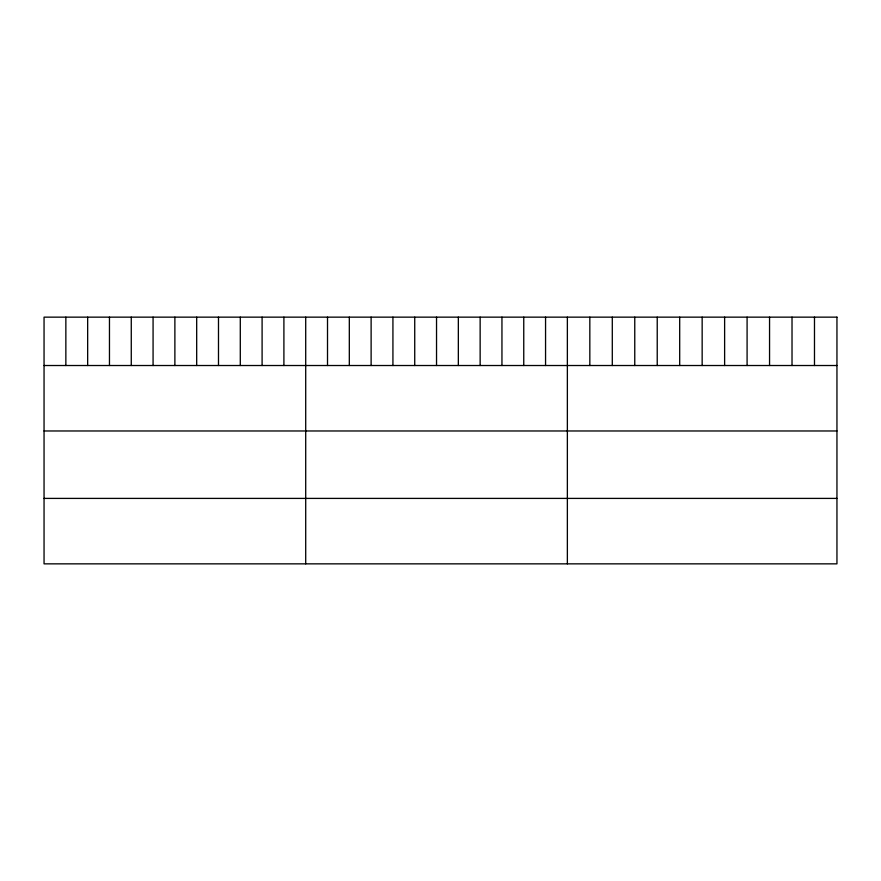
<?xml version="1.0" encoding="UTF-8"?>
<svg xmlns="http://www.w3.org/2000/svg" width="881" height="881" viewBox="0 0 881 881"><rect width="100%" height="100%" fill="white"/><g stroke="black" fill="none" stroke-linecap="round" stroke-linejoin="round"><path stroke-width="1.32" d="M44.05 365.516L836.95 365.516M44.05 430.974L836.95 430.974M44.05 498.404L836.95 498.404M814.485 317.149L814.485 365.516M792.019 317.149L792.019 365.516M769.553 317.149L769.553 365.516M747.088 317.149L747.088 365.516M724.623 317.149L724.623 365.516M702.157 317.149L702.157 365.516M679.692 317.149L679.692 365.516M657.226 317.149L657.226 365.516M634.76 317.149L634.76 365.516M612.295 317.149L612.295 365.516M589.83 317.149L589.83 365.516M567.364 317.149L567.364 563.851M545.559 317.149L545.559 365.516M523.755 317.149L523.755 365.516M501.95 317.149L501.95 365.516M480.145 317.149L480.145 365.516M458.34 317.149L458.34 365.516M436.536 317.149L436.536 365.516M414.731 317.149L414.731 365.516M392.926 317.149L392.926 365.516M371.121 317.149L371.121 365.516M349.317 317.149L349.317 365.516M327.512 317.149L327.512 365.516M305.707 317.149L305.707 563.851M283.902 317.149L283.902 365.516M262.098 317.149L262.098 365.516M240.293 317.149L240.293 365.516M218.488 317.149L218.488 365.516M196.683 317.149L196.683 365.516M174.879 317.149L174.879 365.516M153.074 317.149L153.074 365.516M131.269 317.149L131.269 365.516M109.464 317.149L109.464 365.516M87.659 317.149L87.659 365.516M65.855 317.149L65.855 365.516M836.95 317.149L44.05 317.149L44.05 563.851L836.95 563.851L836.95 317.149"/></g></svg>
